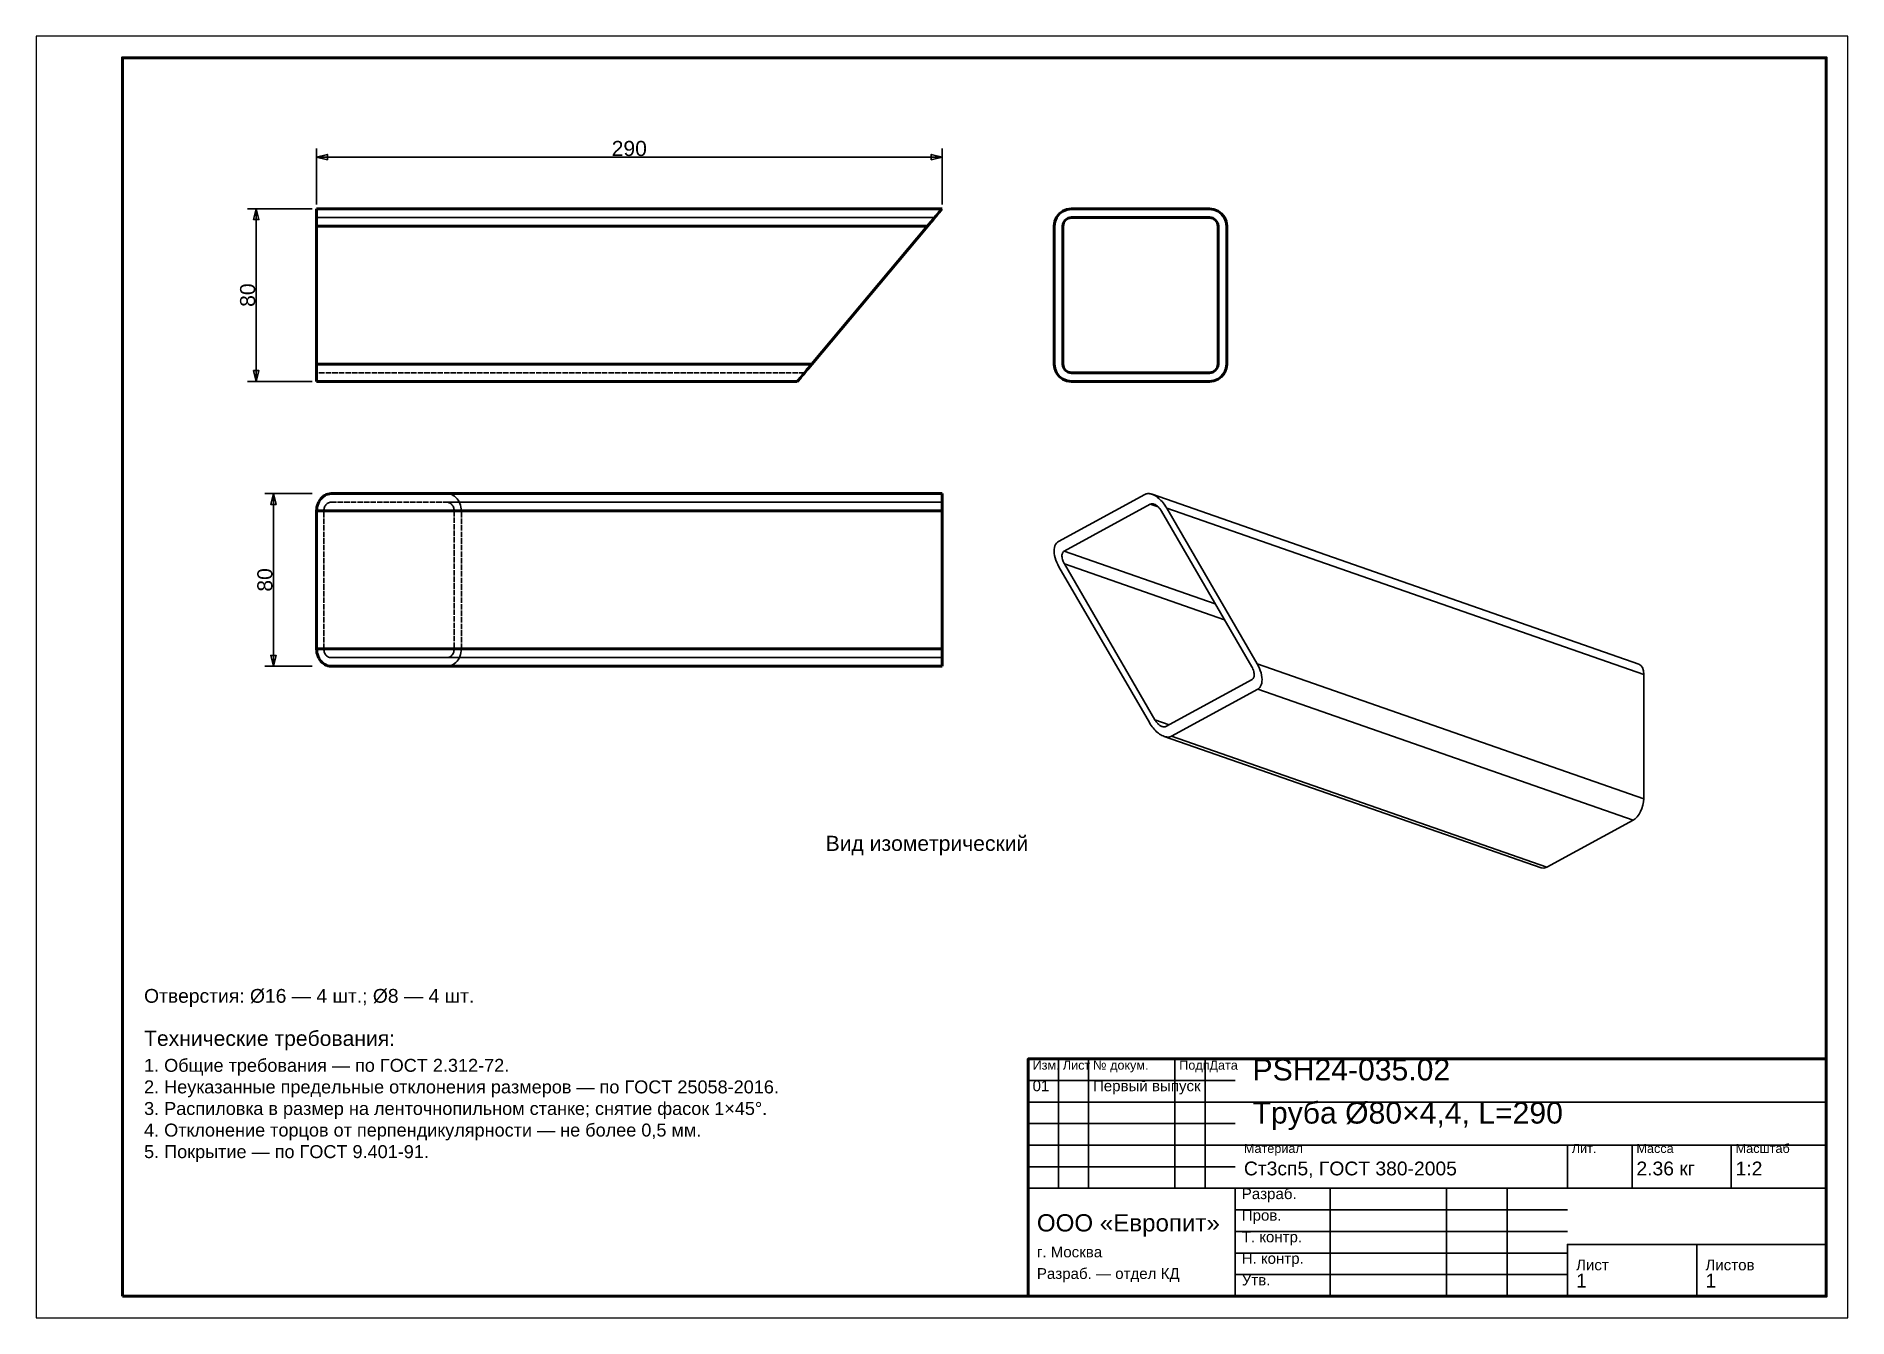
# Model space of a CAD drawing. Header units: millimetres. Extents: x 0 to 420, y 0 to 297.
import ezdxf
from ezdxf.enums import TextEntityAlignment as Align

# ---------------------------------------------------------------- set-up
doc = ezdxf.new("R2010")
doc.units = ezdxf.units.MM
doc.linetypes.add('DASHED', pattern=[1.524, 1.27, -0.254])
doc.styles.add('GOST', font='Arial')

msp = doc.modelspace()

# ---------------------------------------------------------------- linework, layer by layer
at = {"color": 7, "lineweight": 35}
for p, q in [((65, 258), (65, 271)), ((65, 269), (210, 269)), ((210, 258), (210, 271)), ((64, 257), (49, 257)), ((51, 217), (51, 257)), ((64, 217), (49, 217)), ((64, 191), (53, 191)), ((55, 151), (55, 191)), ((64, 151), (53, 151)), ((237, 30), (237, 60)), ((244, 30), (244, 60)), ((264, 30), (264, 60)), ((271, 30), (271, 60)), ((230, 55), (278, 55)), ((230, 50), (278, 50)), ((278, 50), (415, 50)), ((230, 45), (278, 45)), ((230, 40), (278, 40)), ((278, 40), (415, 40)), ((355, 30), (355, 40)), ((370, 30), (370, 40)), ((393, 30), (393, 40)), ((230, 35), (278, 35)), ((230, 30), (278, 30)), ((278, 30), (415, 30)), ((300, 5), (300, 30)), ((327, 5), (327, 30)), ((341, 5), (341, 30)), ((278, 25), (355, 25)), ((278, 20), (355, 20)), ((355, 17), (415, 17)), ((278, 15), (355, 15)), ((278, 10), (355, 10))]:
    msp.add_line(p, q, dxfattribs=at)
at = {"color": 1, "lineweight": 70}
for p, q in [((65, 257), (65, 256.97)), ((210, 257), (65, 257)), ((65, 256.97), (65, 256.9)), ((65, 256.9), (65, 256.78)), ((65, 256.78), (65, 256.6)), ((65, 256.6), (65, 256.39)), ((65, 256.39), (65, 256.13)), ((209.27, 256.13), (209.49, 256.39)), ((209.49, 256.39), (209.67, 256.6)), ((209.67, 256.6), (209.81, 256.78)), ((209.81, 256.78), (209.92, 256.9)), ((209.92, 256.9), (209.98, 256.97)), ((209.98, 256.97), (210, 257)), ((237.17, 255.83), (238, 256.46)), ((238, 256.46), (238.96, 256.86)), ((238.96, 256.86), (240, 257)), ((240, 257), (272, 257)), ((272, 257), (273.04, 256.86)), ((273.04, 256.86), (274, 256.46)), ((274, 256.46), (274.83, 255.83)), ((65, 256.13), (65, 255.83)), ((65, 255.83), (65, 255.49)), ((65, 255.49), (65, 255.13)), ((65, 255.13), (65, 254.74)), ((65, 254.74), (65, 254.32)), ((65, 254.32), (65, 253.89)), ((65, 253.89), (65, 253.45)), ((65, 253.45), (65, 253)), ((65, 253), (65, 221)), ((206.64, 253), (65, 253)), ((179.79, 221), (206.64, 253)), ((206.64, 253), (207.02, 253.45)), ((206.83, 253.22), (206.64, 253)), ((206.64, 253), (206.83, 253.22)), ((207.02, 253.45), (206.83, 253.22)), ((206.83, 253.22), (207.02, 253.45)), ((207.02, 253.45), (207.39, 253.89)), ((207.2, 253.66), (207.02, 253.45)), ((207.02, 253.45), (207.2, 253.66)), ((207.37, 253.87), (207.2, 253.66)), ((207.2, 253.66), (207.37, 253.87)), ((207.54, 254.06), (207.37, 253.87)), ((207.37, 253.87), (207.54, 254.06)), ((207.39, 253.89), (207.75, 254.32)), ((207.69, 254.25), (207.54, 254.06)), ((207.54, 254.06), (207.69, 254.25)), ((207.83, 254.41), (207.69, 254.25)), ((207.69, 254.25), (207.83, 254.41)), ((207.75, 254.32), (208.1, 254.74)), ((207.96, 254.56), (207.83, 254.41)), ((207.83, 254.41), (207.96, 254.56)), ((208.06, 254.69), (207.96, 254.56)), ((207.96, 254.56), (208.06, 254.69)), ((208.16, 254.8), (208.06, 254.69)), ((208.06, 254.69), (208.16, 254.8)), ((208.1, 254.74), (208.43, 255.13)), ((208.23, 254.89), (208.16, 254.8)), ((208.16, 254.8), (208.23, 254.89)), ((208.28, 254.95), (208.23, 254.89)), ((208.23, 254.89), (208.28, 254.95)), ((208.31, 254.99), (208.28, 254.95)), ((208.28, 254.95), (208.31, 254.99)), ((208.32, 255), (208.31, 254.99)), ((208.31, 254.99), (208.32, 255)), ((208.43, 255.13), (208.74, 255.49)), ((208.74, 255.49), (209.02, 255.83)), ((209.02, 255.83), (209.27, 256.13)), ((236, 253), (236.14, 254.04)), ((236, 221), (236, 253)), ((236.14, 254.04), (236.54, 255)), ((236.54, 255), (237.17, 255.83)), ((238.15, 253.77), (238, 253)), ((238, 253), (238, 221)), ((238.59, 254.41), (238.15, 253.77)), ((239.23, 254.85), (238.59, 254.41)), ((240, 255), (239.23, 254.85)), ((272, 255), (240, 255)), ((272.77, 254.85), (272, 255)), ((273.41, 254.41), (272.77, 254.85)), ((273.85, 253.77), (273.41, 254.41)), ((274, 253), (273.85, 253.77)), ((274, 221), (274, 253)), ((274.83, 255.83), (275.46, 255)), ((275.46, 255), (275.86, 254.04)), ((275.86, 254.04), (276, 253)), ((276, 253), (276, 221)), ((65, 221), (65, 220.55)), ((179.79, 221), (65, 221)), ((65, 220.55), (65, 220.11)), ((65, 220.11), (65, 219.68)), ((65, 219.68), (65, 219.26)), ((65, 219.26), (65, 218.87)), ((65, 218.87), (65, 218.51)), ((65, 218.51), (65, 218.17)), ((177.42, 218.17), (177.7, 218.51)), ((177.7, 218.51), (178.01, 218.87)), ((178.01, 218.87), (178.34, 219.26)), ((178.34, 219.26), (178.68, 219.68)), ((178.68, 219.68), (179.05, 220.11)), ((179.05, 220.11), (179.42, 220.55)), ((179.42, 220.55), (179.79, 221)), ((236.14, 219.96), (236, 221)), ((236.54, 219), (236.14, 219.96)), ((237.17, 218.17), (236.54, 219)), ((238, 221), (238.15, 220.23)), ((238.15, 220.23), (238.59, 219.59)), ((238.59, 219.59), (239.23, 219.15)), ((239.23, 219.15), (240, 219)), ((240, 219), (272, 219)), ((272, 219), (272.77, 219.15)), ((272.77, 219.15), (273.41, 219.59)), ((273.41, 219.59), (273.85, 220.23)), ((273.85, 220.23), (274, 221)), ((275.46, 219), (274.83, 218.17)), ((275.86, 219.96), (275.46, 219)), ((276, 221), (275.86, 219.96)), ((65, 218.17), (65, 217.87)), ((65, 217.87), (65, 217.61)), ((65, 217.61), (65, 217.4)), ((65, 217.4), (65, 217.22)), ((65, 217.22), (65, 217.1)), ((65, 217.1), (65, 217.03)), ((65, 217.03), (65, 217)), ((176.44, 217), (65, 217)), ((176.44, 217), (176.46, 217.03)), ((176.46, 217.03), (176.52, 217.1)), ((176.52, 217.1), (176.62, 217.22)), ((176.62, 217.22), (176.77, 217.4)), ((176.77, 217.4), (176.95, 217.61)), ((176.95, 217.61), (177.17, 217.87)), ((177.17, 217.87), (177.42, 218.17)), ((238, 217.54), (237.17, 218.17)), ((238.96, 217.14), (238, 217.54)), ((240, 217), (238.96, 217.14)), ((272, 217), (240, 217)), ((273.04, 217.14), (272, 217)), ((274, 217.54), (273.04, 217.14)), ((274.83, 218.17), (274, 217.54)), ((65.51, 189.13), (65.33, 188.74)), ((65.73, 189.49), (65.51, 189.13)), ((65.98, 189.83), (65.73, 189.49)), ((66.26, 190.13), (65.98, 189.83)), ((66.57, 190.39), (66.26, 190.13)), ((66.9, 190.6), (66.57, 190.39)), ((67.25, 190.78), (66.9, 190.6)), ((67.61, 190.9), (67.25, 190.78)), ((67.98, 190.97), (67.61, 190.9)), ((68.36, 191), (67.98, 190.97)), ((68.36, 191), (210, 191)), ((210, 190.97), (210, 191)), ((210, 190.9), (210, 190.97)), ((210, 190.78), (210, 190.9)), ((210, 190.6), (210, 190.78)), ((210, 190.39), (210, 190.6)), ((210, 190.13), (210, 190.39)), ((210, 189.83), (210, 190.13)), ((210, 189.49), (210, 189.83)), ((210, 189.13), (210, 189.49)), ((210, 188.74), (210, 189.13)), ((65.02, 187.45), (65, 187)), ((65, 187), (65, 155)), ((65, 187), (210, 187)), ((65.08, 187.89), (65.02, 187.45)), ((65.19, 188.32), (65.08, 187.89)), ((65.33, 188.74), (65.19, 188.32)), ((210, 188.32), (210, 188.74)), ((210, 187.89), (210, 188.32)), ((210, 187.45), (210, 187.89)), ((210, 187), (210, 187.45)), ((210, 155), (210, 187)), ((65, 155), (65.02, 154.55)), ((65, 155), (210, 155)), ((65.02, 154.55), (65.08, 154.11)), ((65.08, 154.11), (65.19, 153.68)), ((65.19, 153.68), (65.33, 153.26)), ((65.33, 153.26), (65.51, 152.87)), ((65.51, 152.87), (65.73, 152.51)), ((65.73, 152.51), (65.98, 152.17)), ((65.98, 152.17), (66.26, 151.87)), ((66.26, 151.87), (66.57, 151.61)), ((66.57, 151.61), (66.9, 151.4)), ((66.9, 151.4), (67.25, 151.22)), ((67.25, 151.22), (67.61, 151.1)), ((210, 154.55), (210, 155)), ((210, 154.11), (210, 154.55)), ((210, 153.68), (210, 154.11)), ((210, 153.26), (210, 153.68)), ((210, 152.87), (210, 153.26)), ((210, 152.51), (210, 152.87)), ((210, 152.17), (210, 152.51)), ((210, 151.87), (210, 152.17)), ((210, 151.61), (210, 151.87)), ((210, 151.4), (210, 151.61)), ((210, 151.22), (210, 151.4)), ((210, 151.1), (210, 151.22)), ((67.61, 151.1), (67.98, 151.03)), ((67.98, 151.03), (68.36, 151)), ((68.36, 151), (210, 151)), ((210, 151.03), (210, 151.1)), ((210, 151), (210, 151.03))]:
    msp.add_line(p, q, dxfattribs=at)
at = {"color": 5, "linetype": 'DASHED', "lineweight": 35}
for p, q in [((210, 257), (65, 257)), ((65, 256.97), (65, 257)), ((65, 256.9), (65, 256.97)), ((65, 256.78), (65, 256.9)), ((65, 256.6), (65, 256.78)), ((65, 256.39), (65, 256.6)), ((65, 256.13), (65, 256.39)), ((209.49, 256.39), (209.27, 256.13)), ((209.67, 256.6), (209.49, 256.39)), ((209.81, 256.78), (209.67, 256.6)), ((209.92, 256.9), (209.81, 256.78)), ((209.98, 256.97), (209.92, 256.9)), ((210, 257), (209.98, 256.97)), ((237.87, 256.39), (237.51, 256.13)), ((238.26, 256.6), (237.87, 256.39)), ((238.68, 256.78), (238.26, 256.6)), ((239.11, 256.9), (238.68, 256.78)), ((239.55, 256.97), (239.11, 256.9)), ((240, 257), (239.55, 256.97)), ((272, 257), (240, 257)), ((272.45, 256.97), (272, 257)), ((272.89, 256.9), (272.45, 256.97)), ((273.32, 256.78), (272.89, 256.9)), ((273.74, 256.6), (273.32, 256.78)), ((274.13, 256.39), (273.74, 256.6)), ((274.49, 256.13), (274.13, 256.39)), ((65, 255.83), (65, 256.13)), ((65, 255.49), (65, 255.83)), ((65, 255.13), (65, 255.49)), ((65, 254.74), (65, 255.13)), ((65, 254.99), (65, 255)), ((208.32, 255), (65, 255)), ((65, 255), (208.32, 255)), ((65, 255), (65, 254.99)), ((65, 254.95), (65, 254.99)), ((65, 254.99), (65, 254.95)), ((65, 254.89), (65, 254.95)), ((65, 254.95), (65, 254.89)), ((65, 254.8), (65, 254.89)), ((65, 254.89), (65, 254.8)), ((65, 254.69), (65, 254.8)), ((65, 254.8), (65, 254.69)), ((65, 254.32), (65, 254.74)), ((65, 254.56), (65, 254.69)), ((65, 254.69), (65, 254.56)), ((65, 254.41), (65, 254.56)), ((65, 254.56), (65, 254.41)), ((65, 254.25), (65, 254.41)), ((65, 254.41), (65, 254.25)), ((65, 253.89), (65, 254.32)), ((65, 254.06), (65, 254.25)), ((65, 254.25), (65, 254.06)), ((65, 253.87), (65, 254.06)), ((65, 254.06), (65, 253.87)), ((65, 253.45), (65, 253.89)), ((65, 253.66), (65, 253.87)), ((65, 253.87), (65, 253.66)), ((65, 253.45), (65, 253.66)), ((65, 253.66), (65, 253.45)), ((65, 253.22), (65, 253.45)), ((65, 253.45), (65, 253.22)), ((65, 253), (65, 253.45)), ((65, 253), (65, 253.22)), ((65, 253.22), (65, 253)), ((65, 221), (65, 253)), ((65, 253), (65, 221)), ((65, 221), (65, 253)), ((206.64, 253), (179.79, 221)), ((206.64, 253), (179.79, 221)), ((179.79, 221), (206.64, 253)), ((207.02, 253.45), (206.64, 253)), ((207.39, 253.89), (207.02, 253.45)), ((207.75, 254.32), (207.39, 253.89)), ((208.1, 254.74), (207.75, 254.32)), ((208.43, 255.13), (208.1, 254.74)), ((208.74, 255.49), (208.43, 255.13)), ((209.02, 255.83), (208.74, 255.49)), ((209.27, 256.13), (209.02, 255.83)), ((236.03, 253.45), (236, 253)), ((236, 253), (236, 221)), ((236.1, 253.89), (236.03, 253.45)), ((236.22, 254.32), (236.1, 253.89)), ((236.4, 254.74), (236.22, 254.32)), ((236.61, 255.13), (236.4, 254.74)), ((236.87, 255.49), (236.61, 255.13)), ((237.17, 255.83), (236.87, 255.49)), ((237.51, 256.13), (237.17, 255.83)), ((238, 253), (238.01, 253.22)), ((238, 221), (238, 253)), ((238.01, 253.22), (238.05, 253.45)), ((238.05, 253.45), (238.11, 253.66)), ((238.11, 253.66), (238.2, 253.87)), ((238.2, 253.87), (238.31, 254.06)), ((238.31, 254.06), (238.44, 254.25)), ((238.44, 254.25), (238.59, 254.41)), ((238.59, 254.41), (238.75, 254.56)), ((238.75, 254.56), (238.94, 254.69)), ((238.94, 254.69), (239.13, 254.8)), ((239.13, 254.8), (239.34, 254.89)), ((239.34, 254.89), (239.55, 254.95)), ((239.55, 254.95), (239.78, 254.99)), ((239.78, 254.99), (240, 255)), ((240, 255), (272, 255)), ((272, 255), (272.22, 254.99)), ((272.22, 254.99), (272.45, 254.95)), ((272.45, 254.95), (272.66, 254.89)), ((272.66, 254.89), (272.87, 254.8)), ((272.87, 254.8), (273.06, 254.69)), ((273.06, 254.69), (273.25, 254.56)), ((273.25, 254.56), (273.41, 254.41)), ((273.41, 254.41), (273.56, 254.25)), ((273.56, 254.25), (273.69, 254.06)), ((273.69, 254.06), (273.8, 253.87)), ((273.8, 253.87), (273.89, 253.66)), ((273.89, 253.66), (273.95, 253.45)), ((273.95, 253.45), (273.99, 253.22)), ((273.99, 253.22), (274, 253)), ((274, 253), (274, 221)), ((274.83, 255.83), (274.49, 256.13)), ((275.13, 255.49), (274.83, 255.83)), ((275.39, 255.13), (275.13, 255.49)), ((275.6, 254.74), (275.39, 255.13)), ((275.78, 254.32), (275.6, 254.74)), ((275.9, 253.89), (275.78, 254.32)), ((275.97, 253.45), (275.9, 253.89)), ((276, 253), (275.97, 253.45)), ((276, 221), (276, 253)), ((65, 220.78), (65, 221)), ((65, 220.55), (65, 221)), ((65, 221), (65, 220.78)), ((65, 220.55), (65, 220.78)), ((65, 220.78), (65, 220.55)), ((65, 220.34), (65, 220.55)), ((65, 220.11), (65, 220.55)), ((65, 220.55), (65, 220.34)), ((65, 220.13), (65, 220.34)), ((65, 220.34), (65, 220.13)), ((65, 219.94), (65, 220.13)), ((65, 220.13), (65, 219.94)), ((65, 219.68), (65, 220.11)), ((65, 219.75), (65, 219.94)), ((65, 219.94), (65, 219.75)), ((65, 219.59), (65, 219.75)), ((65, 219.75), (65, 219.59)), ((65, 219.26), (65, 219.68)), ((65, 219.44), (65, 219.59)), ((65, 219.59), (65, 219.44)), ((65, 219.31), (65, 219.44)), ((65, 219.44), (65, 219.31)), ((65, 219.2), (65, 219.31)), ((65, 219.31), (65, 219.2)), ((65, 218.87), (65, 219.26)), ((65, 219.11), (65, 219.2)), ((65, 219.2), (65, 219.11)), ((65, 219.05), (65, 219.11)), ((65, 219.11), (65, 219.05)), ((65, 219.01), (65, 219.05)), ((65, 219.05), (65, 219.01)), ((65, 219), (65, 219.01)), ((65, 219.01), (65, 219)), ((178.11, 219), (65, 219)), ((178.11, 219), (65, 219)), ((65, 218.51), (65, 218.87)), ((65, 218.17), (65, 218.51)), ((177.7, 218.51), (177.42, 218.17)), ((178.01, 218.87), (177.7, 218.51)), ((178.34, 219.26), (178.01, 218.87)), ((178.12, 219.01), (178.11, 219)), ((178.11, 219), (178.12, 219.01)), ((178.16, 219.05), (178.12, 219.01)), ((178.12, 219.01), (178.16, 219.05)), ((178.21, 219.11), (178.16, 219.05)), ((178.16, 219.05), (178.21, 219.11)), ((178.28, 219.2), (178.21, 219.11)), ((178.21, 219.11), (178.28, 219.2)), ((178.37, 219.31), (178.28, 219.2)), ((178.28, 219.2), (178.37, 219.31)), ((178.68, 219.68), (178.34, 219.26)), ((178.48, 219.44), (178.37, 219.31)), ((178.37, 219.31), (178.48, 219.44)), ((178.61, 219.59), (178.48, 219.44)), ((178.48, 219.44), (178.61, 219.59)), ((178.75, 219.75), (178.61, 219.59)), ((178.61, 219.59), (178.75, 219.75)), ((179.05, 220.11), (178.68, 219.68)), ((178.9, 219.94), (178.75, 219.75)), ((178.75, 219.75), (178.9, 219.94)), ((179.06, 220.13), (178.9, 219.94)), ((178.9, 219.94), (179.06, 220.13)), ((179.42, 220.55), (179.05, 220.11)), ((179.24, 220.34), (179.06, 220.13)), ((179.06, 220.13), (179.24, 220.34)), ((179.42, 220.55), (179.24, 220.34)), ((179.24, 220.34), (179.42, 220.55)), ((179.79, 221), (179.42, 220.55)), ((179.6, 220.78), (179.42, 220.55)), ((179.42, 220.55), (179.6, 220.78)), ((179.79, 221), (179.6, 220.78)), ((179.6, 220.78), (179.79, 221)), ((236, 221), (236.03, 220.55)), ((236.03, 220.55), (236.1, 220.11)), ((236.1, 220.11), (236.22, 219.68)), ((236.22, 219.68), (236.4, 219.26)), ((236.4, 219.26), (236.61, 218.87)), ((236.61, 218.87), (236.87, 218.51)), ((236.87, 218.51), (237.17, 218.17)), ((238.01, 220.78), (238, 221)), ((238.05, 220.55), (238.01, 220.78)), ((238.11, 220.34), (238.05, 220.55)), ((238.2, 220.13), (238.11, 220.34)), ((238.31, 219.94), (238.2, 220.13)), ((238.44, 219.75), (238.31, 219.94)), ((238.59, 219.59), (238.44, 219.75)), ((238.75, 219.44), (238.59, 219.59)), ((238.94, 219.31), (238.75, 219.44)), ((239.13, 219.2), (238.94, 219.31)), ((239.34, 219.11), (239.13, 219.2)), ((239.55, 219.05), (239.34, 219.11)), ((239.78, 219.01), (239.55, 219.05)), ((240, 219), (239.78, 219.01)), ((272, 219), (240, 219)), ((272.22, 219.01), (272, 219)), ((272.45, 219.05), (272.22, 219.01)), ((272.66, 219.11), (272.45, 219.05)), ((272.87, 219.2), (272.66, 219.11)), ((273.06, 219.31), (272.87, 219.2)), ((273.25, 219.44), (273.06, 219.31)), ((273.41, 219.59), (273.25, 219.44)), ((273.56, 219.75), (273.41, 219.59)), ((273.69, 219.94), (273.56, 219.75)), ((273.8, 220.13), (273.69, 219.94)), ((273.89, 220.34), (273.8, 220.13)), ((273.95, 220.55), (273.89, 220.34)), ((273.99, 220.78), (273.95, 220.55)), ((274, 221), (273.99, 220.78)), ((274.83, 218.17), (275.13, 218.51)), ((275.13, 218.51), (275.39, 218.87)), ((275.39, 218.87), (275.6, 219.26)), ((275.6, 219.26), (275.78, 219.68)), ((275.78, 219.68), (275.9, 220.11)), ((275.9, 220.11), (275.97, 220.55)), ((275.97, 220.55), (276, 221)), ((65, 217.87), (65, 218.17)), ((65, 217.61), (65, 217.87)), ((65, 217.4), (65, 217.61)), ((65, 217.22), (65, 217.4)), ((65, 217.1), (65, 217.22)), ((65, 217.03), (65, 217.1)), ((65, 217), (65, 217.03)), ((176.44, 217), (65, 217)), ((176.46, 217.03), (176.44, 217)), ((176.52, 217.1), (176.46, 217.03)), ((176.62, 217.22), (176.52, 217.1)), ((176.77, 217.4), (176.62, 217.22)), ((176.95, 217.61), (176.77, 217.4)), ((177.17, 217.87), (176.95, 217.61)), ((177.42, 218.17), (177.17, 217.87)), ((237.17, 218.17), (237.51, 217.87)), ((237.51, 217.87), (237.87, 217.61)), ((237.87, 217.61), (238.26, 217.4)), ((238.26, 217.4), (238.68, 217.22)), ((238.68, 217.22), (239.11, 217.1)), ((239.11, 217.1), (239.55, 217.03)), ((239.55, 217.03), (240, 217)), ((240, 217), (272, 217)), ((272, 217), (272.45, 217.03)), ((272.45, 217.03), (272.89, 217.1)), ((272.89, 217.1), (273.32, 217.22)), ((273.32, 217.22), (273.74, 217.4)), ((273.74, 217.4), (274.13, 217.61)), ((274.13, 217.61), (274.49, 217.87)), ((274.49, 217.87), (274.83, 218.17)), ((68.17, 188.99), (68.36, 189)), ((95.21, 191), (68.36, 191)), ((68.36, 189), (95.21, 189)), ((68.36, 189), (210, 189)), ((95.58, 190.97), (95.21, 191)), ((95.21, 191), (210, 191)), ((95.21, 189), (95.4, 188.99)), ((95.21, 189), (210, 189)), ((95.95, 190.9), (95.58, 190.97)), ((96.32, 190.78), (95.95, 190.9)), ((96.66, 190.6), (96.32, 190.78)), ((96.99, 190.39), (96.66, 190.6)), ((97.3, 190.13), (96.99, 190.39)), ((97.58, 189.83), (97.3, 190.13)), ((97.83, 189.49), (97.58, 189.83)), ((98.05, 189.13), (97.83, 189.49)), ((98.23, 188.74), (98.05, 189.13)), ((210, 191), (210, 190.97)), ((210, 190.97), (210, 190.9)), ((210, 190.9), (210, 190.78)), ((210, 190.78), (210, 190.6)), ((210, 190.6), (210, 190.39)), ((210, 190.39), (210, 190.13)), ((210, 190.13), (210, 189.83)), ((210, 189.83), (210, 189.49)), ((210, 189.49), (210, 189.13)), ((210, 189.13), (210, 188.74)), ((210, 188.99), (210, 189)), ((210, 189), (210, 188.99)), ((66.68, 187), (66.69, 187.22)), ((66.68, 155), (66.68, 187)), ((66.69, 187.22), (66.72, 187.45)), ((66.72, 187.45), (66.77, 187.66)), ((66.77, 187.66), (66.84, 187.87)), ((66.84, 187.87), (66.94, 188.06)), ((66.94, 188.06), (67.04, 188.25)), ((67.04, 188.25), (67.17, 188.41)), ((67.17, 188.41), (67.31, 188.56)), ((67.31, 188.56), (67.46, 188.69)), ((67.46, 188.69), (67.63, 188.8)), ((67.63, 188.8), (67.8, 188.89)), ((67.8, 188.89), (67.98, 188.95)), ((67.98, 188.95), (68.17, 188.99)), ((95.4, 188.99), (95.58, 188.95)), ((95.58, 188.95), (95.76, 188.89)), ((95.76, 188.89), (95.94, 188.8)), ((95.94, 188.8), (96.1, 188.69)), ((96.1, 188.69), (96.25, 188.56)), ((96.25, 188.56), (96.39, 188.41)), ((96.39, 188.41), (96.52, 188.25)), ((96.52, 188.25), (96.63, 188.06)), ((96.63, 188.06), (96.72, 187.87)), ((96.72, 187.87), (96.79, 187.66)), ((96.79, 187.66), (96.84, 187.45)), ((96.84, 187.45), (96.88, 187.22)), ((96.88, 187.22), (96.89, 187)), ((96.89, 187), (96.89, 155)), ((98.38, 188.32), (98.23, 188.74)), ((98.48, 187.89), (98.38, 188.32)), ((98.54, 187.45), (98.48, 187.89)), ((98.56, 187), (98.54, 187.45)), ((98.56, 155), (98.56, 187)), ((210, 188.95), (210, 188.99)), ((210, 188.99), (210, 188.95)), ((210, 188.89), (210, 188.95)), ((210, 188.95), (210, 188.89)), ((210, 188.8), (210, 188.89)), ((210, 188.89), (210, 188.8)), ((210, 188.69), (210, 188.8)), ((210, 188.8), (210, 188.69)), ((210, 188.74), (210, 188.32)), ((210, 188.56), (210, 188.69)), ((210, 188.69), (210, 188.56)), ((210, 188.41), (210, 188.56)), ((210, 188.56), (210, 188.41)), ((210, 188.25), (210, 188.41)), ((210, 188.41), (210, 188.25)), ((210, 188.32), (210, 187.89)), ((210, 188.06), (210, 188.25)), ((210, 188.25), (210, 188.06)), ((210, 187.87), (210, 188.06)), ((210, 188.06), (210, 187.87)), ((210, 187.89), (210, 187.45)), ((210, 187.66), (210, 187.87)), ((210, 187.87), (210, 187.66)), ((210, 187.45), (210, 187.66)), ((210, 187.66), (210, 187.45)), ((210, 187.22), (210, 187.45)), ((210, 187.45), (210, 187.22)), ((210, 187.45), (210, 187)), ((210, 187), (210, 187.22)), ((210, 187.22), (210, 187)), ((210, 187), (210, 155)), ((210, 187), (210, 155)), ((210, 155), (210, 187)), ((66.69, 154.78), (66.68, 155)), ((66.72, 154.55), (66.69, 154.78)), ((66.77, 154.34), (66.72, 154.55)), ((66.84, 154.13), (66.77, 154.34)), ((66.94, 153.94), (66.84, 154.13)), ((67.04, 153.75), (66.94, 153.94)), ((67.17, 153.59), (67.04, 153.75)), ((67.31, 153.44), (67.17, 153.59)), ((67.46, 153.31), (67.31, 153.44)), ((67.63, 153.2), (67.46, 153.31)), ((67.8, 153.11), (67.63, 153.2)), ((67.98, 153.05), (67.8, 153.11)), ((68.17, 153.01), (67.98, 153.05)), ((68.36, 153), (68.17, 153.01)), ((95.21, 153), (68.36, 153)), ((68.36, 153), (210, 153)), ((95.4, 153.01), (95.21, 153)), ((95.21, 153), (210, 153)), ((95.58, 153.05), (95.4, 153.01)), ((95.76, 153.11), (95.58, 153.05)), ((95.94, 153.2), (95.76, 153.11)), ((96.1, 153.31), (95.94, 153.2)), ((95.95, 151.1), (96.32, 151.22)), ((96.25, 153.44), (96.1, 153.31)), ((96.39, 153.59), (96.25, 153.44)), ((96.32, 151.22), (96.66, 151.4)), ((96.52, 153.75), (96.39, 153.59)), ((96.63, 153.94), (96.52, 153.75)), ((96.72, 154.13), (96.63, 153.94)), ((96.66, 151.4), (96.99, 151.61)), ((96.79, 154.34), (96.72, 154.13)), ((96.84, 154.55), (96.79, 154.34)), ((96.88, 154.78), (96.84, 154.55)), ((96.89, 155), (96.88, 154.78)), ((96.99, 151.61), (97.3, 151.87)), ((97.3, 151.87), (97.58, 152.17)), ((97.58, 152.17), (97.83, 152.51)), ((97.83, 152.51), (98.05, 152.87)), ((98.05, 152.87), (98.23, 153.26)), ((98.23, 153.26), (98.38, 153.68)), ((98.38, 153.68), (98.48, 154.11)), ((98.48, 154.11), (98.54, 154.55)), ((98.54, 154.55), (98.56, 155)), ((210, 155), (210, 154.55)), ((210, 154.78), (210, 155)), ((210, 155), (210, 154.78)), ((210, 154.55), (210, 154.78)), ((210, 154.78), (210, 154.55)), ((210, 154.55), (210, 154.11)), ((210, 154.34), (210, 154.55)), ((210, 154.55), (210, 154.34)), ((210, 154.13), (210, 154.34)), ((210, 154.34), (210, 154.13)), ((210, 153.94), (210, 154.13)), ((210, 154.13), (210, 153.94)), ((210, 154.11), (210, 153.68)), ((210, 153.75), (210, 153.94)), ((210, 153.94), (210, 153.75)), ((210, 153.59), (210, 153.75)), ((210, 153.75), (210, 153.59)), ((210, 153.68), (210, 153.26)), ((210, 153.44), (210, 153.59)), ((210, 153.59), (210, 153.44)), ((210, 153.31), (210, 153.44)), ((210, 153.44), (210, 153.31)), ((210, 153.2), (210, 153.31)), ((210, 153.31), (210, 153.2)), ((210, 153.26), (210, 152.87)), ((210, 153.11), (210, 153.2)), ((210, 153.2), (210, 153.11)), ((210, 153.05), (210, 153.11)), ((210, 153.11), (210, 153.05)), ((210, 153.01), (210, 153.05)), ((210, 153.05), (210, 153.01)), ((210, 153), (210, 153.01)), ((210, 153.01), (210, 153)), ((210, 152.87), (210, 152.51)), ((210, 152.51), (210, 152.17)), ((210, 152.17), (210, 151.87)), ((210, 151.87), (210, 151.61)), ((210, 151.61), (210, 151.4)), ((210, 151.4), (210, 151.22)), ((210, 151.22), (210, 151.1)), ((68.36, 151), (95.21, 151)), ((95.21, 151), (95.58, 151.03)), ((210, 151), (95.21, 151)), ((95.58, 151.03), (95.95, 151.1)), ((210, 151.1), (210, 151.03)), ((210, 151.03), (210, 151))]:
    msp.add_line(p, q, dxfattribs=at)
at = {"color": 1, "lineweight": 35}
for p, q in [((237, 179.91), (256.99, 190.8)), ((256.99, 190.8), (257.09, 190.85)), ((257.09, 190.85), (257.2, 190.89)), ((257.2, 190.89), (257.3, 190.93)), ((257.3, 190.93), (257.42, 190.96)), ((257.42, 190.96), (257.53, 190.98)), ((257.53, 190.98), (257.65, 190.99)), ((257.65, 190.99), (257.77, 191)), ((257.77, 191), (257.9, 191)), ((257.9, 191), (258.03, 190.99)), ((258.03, 190.99), (258.16, 190.98)), ((258.16, 190.98), (258.29, 190.95)), ((258.29, 190.95), (258.42, 190.92)), ((258.42, 190.92), (258.56, 190.88)), ((258.56, 190.88), (258.7, 190.84)), ((258.7, 190.84), (258.96, 190.74)), ((258.7, 190.84), (371.53, 151.51)), ((258.96, 190.74), (259.22, 190.61)), ((259.22, 190.61), (259.48, 190.47)), ((259.48, 190.47), (259.74, 190.3)), ((259.74, 190.3), (260, 190.11)), ((260, 190.11), (260.26, 189.9)), ((260.26, 189.9), (260.52, 189.67)), ((260.52, 189.67), (260.77, 189.42)), ((260.77, 189.42), (261.02, 189.16)), ((261.02, 189.16), (261.25, 188.88)), ((258.3, 188.54), (238.31, 177.65)), ((258.35, 188.57), (258.3, 188.54)), ((260.15, 187.9), (258.3, 188.54)), ((258.4, 188.59), (258.35, 188.57)), ((258.46, 188.61), (258.4, 188.59)), ((258.51, 188.62), (258.46, 188.61)), ((258.57, 188.63), (258.51, 188.62)), ((258.63, 188.64), (258.57, 188.63)), ((258.69, 188.64), (258.63, 188.64)), ((258.75, 188.64), (258.69, 188.64)), ((258.82, 188.64), (258.75, 188.64)), ((258.88, 188.63), (258.82, 188.64)), ((258.95, 188.62), (258.88, 188.63)), ((259.02, 188.6), (258.95, 188.62)), ((259.09, 188.59), (259.02, 188.6)), ((259.16, 188.56), (259.09, 188.59)), ((259.28, 188.51), (259.16, 188.56)), ((259.41, 188.45), (259.28, 188.51)), ((259.54, 188.38), (259.41, 188.45)), ((259.68, 188.29), (259.54, 188.38)), ((259.81, 188.2), (259.68, 188.29)), ((259.94, 188.09), (259.81, 188.2)), ((260.06, 187.98), (259.94, 188.09)), ((260.19, 187.85), (260.06, 187.98)), ((260.31, 187.72), (260.19, 187.85)), ((260.43, 187.58), (260.31, 187.72)), ((260.55, 187.44), (260.43, 187.58)), ((260.66, 187.29), (260.55, 187.44)), ((260.76, 187.13), (260.66, 187.29)), ((260.86, 186.97), (260.76, 187.13)), ((281.83, 150.86), (260.86, 186.97)), ((261.25, 188.88), (261.48, 188.59)), ((261.48, 188.59), (261.7, 188.29)), ((261.7, 188.29), (261.91, 187.97)), ((261.91, 187.97), (262.11, 187.65)), ((262.11, 187.65), (283.08, 151.54)), ((262.11, 187.65), (372.71, 149.09)), ((236, 177.63), (236.01, 178.08)), ((236.03, 177.15), (236, 177.63)), ((236.01, 178.08), (236.07, 178.5)), ((236.11, 176.65), (236.03, 177.15)), ((236.07, 178.5), (236.17, 178.87)), ((236.23, 176.13), (236.11, 176.65)), ((236.17, 178.87), (236.32, 179.21)), ((236.32, 179.21), (236.51, 179.5)), ((236.51, 179.5), (236.74, 179.73)), ((236.74, 179.73), (237, 179.91)), ((237.82, 176.74), (237.81, 176.51)), ((237.81, 176.51), (237.83, 176.27)), ((237.85, 176.95), (237.82, 176.74)), ((237.9, 177.14), (237.85, 176.95)), ((237.97, 177.3), (237.9, 177.14)), ((238.06, 177.45), (237.97, 177.3)), ((238.18, 177.56), (238.06, 177.45)), ((238.31, 177.65), (238.18, 177.56)), ((238.31, 177.65), (273.36, 165.44)), ((236.4, 175.6), (236.23, 176.13)), ((236.6, 175.07), (236.4, 175.6)), ((236.84, 174.55), (236.6, 175.07)), ((237.12, 174.04), (236.84, 174.55)), ((258.09, 137.92), (237.12, 174.04)), ((237.83, 176.27), (237.87, 176.02)), ((237.87, 176.02), (237.93, 175.76)), ((237.93, 175.76), (238.01, 175.5)), ((238.01, 175.5), (238.11, 175.24)), ((238.11, 175.24), (238.23, 174.97)), ((238.23, 174.97), (238.37, 174.72)), ((238.37, 174.72), (259.34, 138.61)), ((238.37, 174.72), (275.48, 161.78)), ((283.08, 151.54), (283.35, 151.02)), ((372.71, 120.29), (283.08, 151.54)), ((372.02, 151.2), (371.53, 151.51)), ((261.9, 137.03), (281.89, 147.92)), ((281.97, 150.6), (281.83, 150.86)), ((281.89, 147.92), (282.02, 148.01)), ((282.09, 150.34), (281.97, 150.6)), ((282.02, 148.01), (282.13, 148.13)), ((282.19, 150.07), (282.09, 150.34)), ((282.13, 148.13), (282.23, 148.27)), ((282.27, 149.81), (282.19, 150.07)), ((282.23, 148.27), (282.3, 148.44)), ((282.33, 149.55), (282.27, 149.81)), ((282.3, 148.44), (282.35, 148.63)), ((282.37, 149.3), (282.33, 149.55)), ((282.35, 148.63), (282.38, 148.83)), ((282.39, 149.06), (282.37, 149.3)), ((282.38, 148.83), (282.39, 149.06)), ((283.35, 151.02), (283.6, 150.5)), ((283.6, 150.5), (283.8, 149.97)), ((283.8, 149.97), (283.97, 149.44)), ((283.97, 149.44), (284.09, 148.93)), ((284.13, 147.08), (284.02, 146.7)), ((284.09, 148.93), (284.17, 148.42)), ((284.18, 147.49), (284.13, 147.08)), ((284.17, 148.42), (284.2, 147.95)), ((284.2, 147.95), (284.18, 147.49)), ((372.4, 150.67), (372.02, 151.2)), ((372.63, 149.95), (372.4, 150.67)), ((372.71, 149.09), (372.63, 149.95)), ((372.71, 120.29), (372.71, 149.09)), ((283.2, 145.66), (263.21, 134.77)), ((283.46, 145.84), (283.2, 145.66)), ((283.2, 145.66), (370.22, 115.33)), ((283.69, 146.08), (283.46, 145.84)), ((283.88, 146.36), (283.69, 146.08)), ((284.02, 146.7), (283.88, 146.36)), ((259.34, 138.61), (259.44, 138.44)), ((259.34, 138.61), (262.66, 137.45)), ((258.29, 137.6), (258.09, 137.92)), ((258.49, 137.29), (258.29, 137.6)), ((258.71, 136.98), (258.49, 137.29)), ((258.94, 136.69), (258.71, 136.98)), ((259.18, 136.41), (258.94, 136.69)), ((259.43, 136.15), (259.18, 136.41)), ((259.68, 135.9), (259.43, 136.15)), ((259.44, 138.44), (259.54, 138.29)), ((259.54, 138.29), (259.65, 138.13)), ((259.65, 138.13), (259.77, 137.99)), ((259.94, 135.67), (259.68, 135.9)), ((259.77, 137.99), (259.88, 137.85)), ((259.88, 137.85), (260.01, 137.72)), ((260.2, 135.46), (259.94, 135.67)), ((260.01, 137.72), (260.13, 137.59)), ((260.13, 137.59), (260.26, 137.48)), ((260.46, 135.27), (260.2, 135.46)), ((260.26, 137.48), (260.39, 137.37)), ((260.39, 137.37), (260.52, 137.28)), ((260.72, 135.1), (260.46, 135.27)), ((260.52, 137.28), (260.65, 137.19)), ((260.65, 137.19), (260.78, 137.12)), ((260.98, 134.96), (260.72, 135.1)), ((260.78, 137.12), (260.91, 137.06)), ((260.91, 137.06), (261.04, 137.01)), ((261.24, 134.83), (260.98, 134.96)), ((261.04, 137.01), (261.11, 136.99)), ((261.11, 136.99), (261.18, 136.97)), ((261.18, 136.97), (261.25, 136.95)), ((261.5, 134.73), (261.24, 134.83)), ((261.25, 136.95), (261.31, 136.94)), ((261.31, 136.94), (261.38, 136.93)), ((261.38, 136.93), (261.44, 136.93)), ((261.44, 136.93), (261.51, 136.93)), ((261.64, 134.69), (261.5, 134.73)), ((261.5, 134.73), (348.91, 104.26)), ((261.51, 136.93), (261.57, 136.93)), ((261.57, 136.93), (261.63, 136.94)), ((261.63, 136.94), (261.68, 136.95)), ((261.77, 134.65), (261.64, 134.69)), ((261.68, 136.95), (261.74, 136.96)), ((261.74, 136.96), (261.79, 136.98)), ((261.91, 134.62), (261.77, 134.65)), ((261.79, 136.98), (261.85, 137)), ((261.85, 137), (261.9, 137.03)), ((262.04, 134.6), (261.91, 134.62)), ((262.17, 134.58), (262.04, 134.6)), ((262.3, 134.57), (262.17, 134.58)), ((262.42, 134.57), (262.3, 134.57)), ((262.55, 134.58), (262.42, 134.57)), ((262.66, 134.59), (262.55, 134.58)), ((262.78, 134.61), (262.66, 134.59)), ((262.89, 134.64), (262.78, 134.61)), ((263, 134.68), (262.89, 134.64)), ((263.11, 134.72), (263, 134.68)), ((263.21, 134.77), (263.11, 134.72)), ((263.21, 134.77), (350.23, 104.44)), ((371.98, 117.34), (372.29, 118.06)), ((372.29, 118.06), (372.52, 118.81)), ((372.52, 118.81), (372.67, 119.56)), ((372.67, 119.56), (372.71, 120.29)), ((350.23, 104.44), (370.22, 115.33)), ((370.22, 115.33), (370.7, 115.66)), ((370.7, 115.66), (371.17, 116.12)), ((371.17, 116.12), (371.6, 116.69)), ((371.6, 116.69), (371.98, 117.34)), ((348.91, 104.26), (349.54, 104.2)), ((349.54, 104.2), (350.23, 104.44))]:
    msp.add_line(p, q, dxfattribs=at)
at = {"color": 7, "lineweight": 25}
msp.add_lwpolyline([(0, 0), (420, 0), (420, 297), (0, 297)], close=True, dxfattribs=at)
at = {"color": 7, "lineweight": 70}
for points in [[(20, 5), (415, 5), (415, 292), (20, 292)], [(230, 5), (415, 5), (415, 60), (230, 60)]]:
    msp.add_lwpolyline(points, close=True, dxfattribs=at)
at = {"color": 7, "lineweight": 35}
for points in [[(65, 269), (67.5, 268.38), (67.5, 269.62)], [(210, 269), (207.5, 269.62), (207.5, 268.38)], [(51, 257), (50.38, 254.5), (51.62, 254.5)], [(51, 217), (51.62, 219.5), (50.38, 219.5)], [(55, 191), (54.38, 188.5), (55.62, 188.5)], [(55, 151), (55.62, 153.5), (54.38, 153.5)], [(230, 5), (278, 5), (278, 30), (230, 30)], [(355, 5), (385, 5), (385, 17), (355, 17)], [(385, 5), (415, 5), (415, 17), (385, 17)]]:
    msp.add_lwpolyline(points, close=True, dxfattribs=at)

# ---------------------------------------------------------------- texts
at = {"color": 7, "style": 'GOST'}
msp.add_text('290', height=3.5, dxfattribs=at).set_placement((137.5, 271), align=Align.MIDDLE)
for p in [(49, 237), (53, 171)]:
    msp.add_text('80', height=3.5, rotation=90, dxfattribs=at).set_placement(p, align=Align.MIDDLE)
at = {"color": 3, "style": 'GOST'}
msp.add_text('Вид изометрический', height=3.5, dxfattribs=at).set_placement((230, 108.2), align=Align.RIGHT)
at = {"color": 6, "style": 'GOST'}
msp.add_text('Отверстия: Ø16 — 4 шт.; Ø8 — 4 шт.', height=3.2, dxfattribs=at).set_placement((25, 73))
at = {"color": 3, "style": 'GOST'}
for s, height, p in [('Технические требования:', 3.5, (25, 63)), ('1. Общие требования — по ГОСТ 2.312-72.', 3, (25, 57)), ('Изм.', 2.1, (231, 57.5)), ('Лист', 2.1, (238, 57.5)), ('№ докум.', 2.1, (245, 57.5)), ('Подп.', 2.1, (265, 57.5)), ('Дата', 2.1, (272, 57.5)), ('PSH24-035.02', 5, (282, 55)), ('2. Неуказанные предельные отклонения размеров — по ГОСТ 25058-2016.', 3, (25, 52)), ('01', 2.5, (231, 52.5)), ('Первый выпуск', 2.5, (245, 52.5)), ('3. Распиловка в размер на ленточнопильном станке; снятие фасок 1×45°.', 3, (25, 47)), ('Труба Ø80×4,4, L=290', 5, (282, 45)), ('4. Отклонение торцов от перпендикулярности — не более 0,5 мм.', 3, (25, 42)), ('5. Покрытие — по ГОСТ 9.401-91.', 3, (25, 37)), ('Материал', 2.1, (280, 38.2)), ('Лит.', 2.1, (356, 38.2)), ('Масса', 2.1, (371, 38.2)), ('Масштаб', 2.1, (394, 38.2)), ('Ст3сп5, ГОСТ 380-2005', 3.2, (280, 33)), ('2.36 кг', 3.2, (371, 33)), ('1:2', 3.2, (394, 33)), ('Разраб.', 2.5, (279.5, 27.5)), ('ООО «Европит»', 4, (232, 20)), ('Пров.', 2.5, (279.5, 22.5)), ('Т. контр.', 2.5, (279.5, 17.5)), ('г. Москва', 2.5, (232, 14)), ('Н. контр.', 2.5, (279.5, 12.5)), ('Лист', 2.5, (357, 11)), ('Листов', 2.5, (387, 11)), ('Разраб. — отдел КД', 2.5, (232, 9)), ('Утв.', 2.5, (279.5, 7.5)), ('1', 3.2, (357, 7)), ('1', 3.2, (387, 7))]:
    msp.add_text(s, height=height, dxfattribs=at).set_placement(p)

doc.saveas('drawing.dxf')
